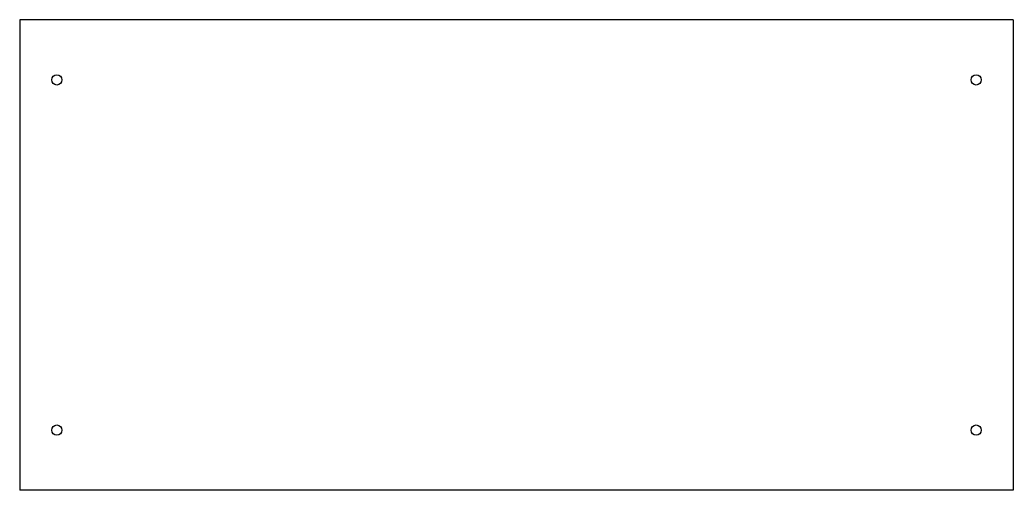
# Model space of a CAD drawing. Extents: x -316 to 316, y -149 to 149.
import ezdxf

# ---------------------------------------------------------------- set-up
doc = ezdxf.new("R2010")
doc.units = 0
doc.layers.add('VISIBLE', color=7, linetype='CONTINUOUS')

msp = doc.modelspace()

# ---------------------------------------------------------------- linework, layer by layer
at = {"layer": 'VISIBLE'}
for p, q in [((315.595, 149.225), (-315.595, 149.225)), ((-315.595, 149.225), (-315.595, -149.225)), ((315.595, 149.225), (315.595, -149.225)), ((315.595, -149.225), (-315.595, -149.225))]:
    msp.add_line(p, q, dxfattribs=at)
for centre in [(-292.1, 111.125), (292.1, 111.125), (-292.1, -111.125), (292.1, -111.125)]:
    msp.add_circle(centre, 3.25, dxfattribs=at)

doc.saveas('drawing.dxf')
